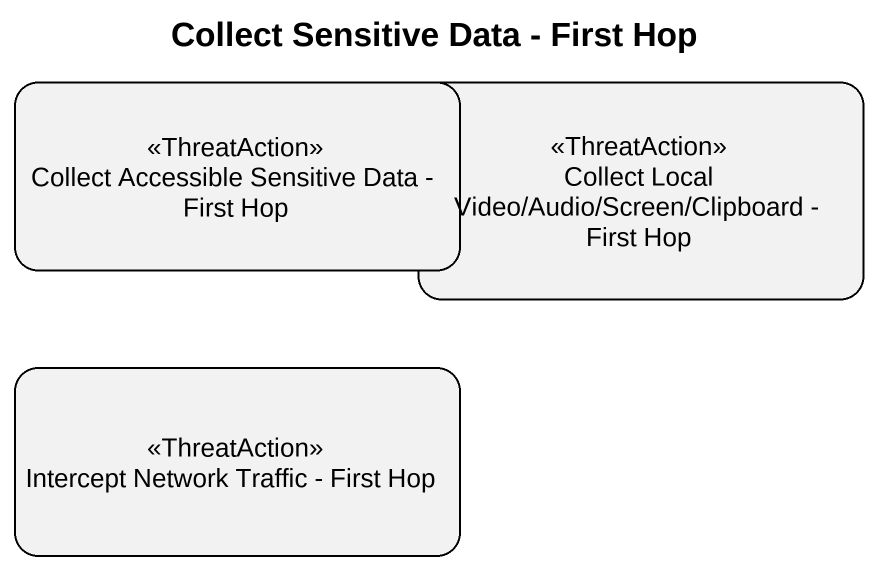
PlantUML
@startuml
title Collect Sensitive Data - First Hop
hide empty description
state "Collect Accessible Sensitive Data - First Hop" as Collect_Accessible <<ThreatAction>>
state "Collect Local Video/Audio/Screen/Clipboard - First Hop" as Collect_Local_Video_Audio <<ThreatAction>>
state "Intercept Network Traffic - First Hop" as Intercept_Network_Traffic <<ThreatAction>>
@enduml
